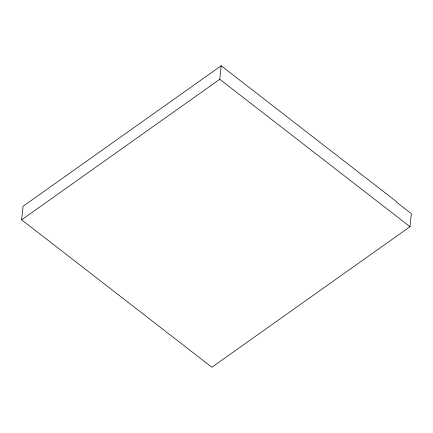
<?xml version="1.0" encoding="UTF-8"?>
<svg xmlns="http://www.w3.org/2000/svg" width="433" height="433" viewBox="0 0 433 433"><rect width="100%" height="100%" fill="white"/><g stroke="black" fill="none" stroke-linecap="round" stroke-linejoin="round"><path stroke-width="0.65" d="M21.65 219.823L23.046 206.287L221.171 65.756L396.498 201.632L396.455 202.103L411.35 213.648L409.997 226.713L211.878 367.244L21.65 219.823L219.769 79.293L221.171 65.756M219.769 79.293L409.997 226.713"/></g></svg>
